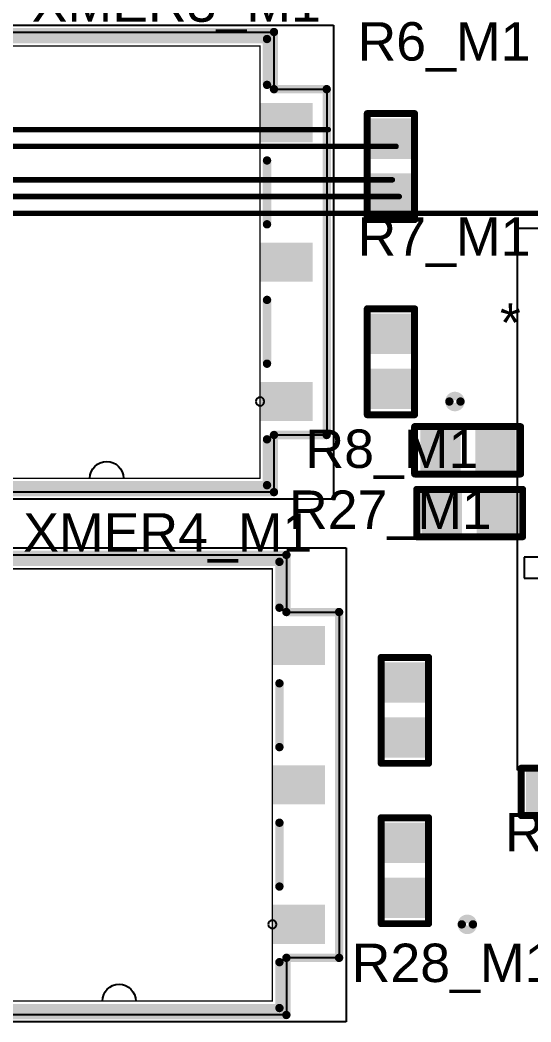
# Model space of a CAD drawing. Header units: inches. Extents: x -1.3 to 11.9, y -6.8 to 4.2.
# Drawn here: x 1.244 to 1.61, y 2.12 to 2.839 of the extents above; entities that cross this region are included whole.
import ezdxf

# ---------------------------------------------------------------- set-up
doc = ezdxf.new("R2010")
doc.units = ezdxf.units.IN
doc.header["$MEASUREMENT"] = 0
for name, color, linetype in [('05_SIG2', 156, 'Continuous'), ('AB', 56, 'Continuous'), ('ASSY_DWG_INFO', 56, 'Continuous'), ('Mechanical 13', 56, 'Continuous'), ('POT_INFO', 56, 'Continuous'), ('TOP', 1, 'Continuous'), ('Top Overlay', 2, 'Continuous'), ('Top Paste', 8, 'Continuous'), ('Top Solder', 216, 'Continuous')]:
    doc.layers.add(name, color=color, linetype=linetype)
doc.styles.add('Arial', font='', dxfattribs={"height": 0.2})
doc.styles.get('Arial').set_extended_font_data('Arial')

# ---------------------------------------------------------------- blocks, each defined once
blk = doc.blocks.new('R0402_44')
at = {"layer": 'TOP'}
for points in [[(-0.006, 0.0125), (-0.006, -0.0125), (-0.031, -0.0125), (-0.031, 0.0125)], [(0.0334, 0.0125), (0.0334, -0.0125), (0.0084, -0.0125), (0.0084, 0.0125)]]:
    blk.add_hatch(color=1, dxfattribs=at).paths.add_polyline_path(points)
at = {"layer": 'Top Paste'}
for points in [[(-0.006, 0.0125), (-0.006, -0.0125), (-0.031, -0.0125), (-0.031, 0.0125)], [(0.0334, 0.0125), (0.0334, -0.0125), (0.0084, -0.0125), (0.0084, 0.0125)]]:
    blk.add_hatch(color=8, dxfattribs=at).paths.add_polyline_path(points)
at = {"layer": 'Top Solder'}
for points in [[(-0.004, 0.0145), (-0.004, -0.0145), (-0.033, -0.0145), (-0.033, 0.0145)], [(0.0354, 0.0145), (0.0354, -0.0145), (0.0064, -0.0145), (0.0064, 0.0145)]]:
    blk.add_hatch(color=216, dxfattribs=at).paths.add_polyline_path(points)
at = {"layer": 'ASSY_DWG_INFO'}
for points in [[(0.0395, 0.017, 0.005, 0.005, 0), (-0.0365, 0.017, 0.005, 0.005, 0)], [(-0.0365, -0.017, 0.005, 0.005, 0), (-0.0365, 0.017, 0.005, 0.005, 0)], [(0.0395, -0.017, 0.005, 0.005, 0), (0.0395, 0.017, 0.005, 0.005, 0)], [(0.0395, -0.017, 0.005, 0.005, 0), (-0.0365, -0.017, 0.005, 0.005, 0)]]:
    blk.add_lwpolyline(points, format="xyseb", dxfattribs=at)
for points in [[(-0.03775, 0.017, 0.0025, 0.0025, 1), (-0.03525, 0.017, 0.0025, 0.0025, 1)], [(-0.03775, 0.017, 0.0025, 0.0025, 1), (-0.03525, 0.017, 0.0025, 0.0025, 1)], [(0.03825, 0.017, 0.0025, 0.0025, 1), (0.04075, 0.017, 0.0025, 0.0025, 1)], [(0.03825, 0.017, 0.0025, 0.0025, 1), (0.04075, 0.017, 0.0025, 0.0025, 1)], [(-0.03775, -0.017, 0.0025, 0.0025, 1), (-0.03525, -0.017, 0.0025, 0.0025, 1)], [(-0.03775, -0.017, 0.0025, 0.0025, 1), (-0.03525, -0.017, 0.0025, 0.0025, 1)], [(0.03825, -0.017, 0.0025, 0.0025, 1), (0.04075, -0.017, 0.0025, 0.0025, 1)], [(0.03825, -0.017, 0.0025, 0.0025, 1), (0.04075, -0.017, 0.0025, 0.0025, 1)]]:
    blk.add_lwpolyline(points, format="xyseb", close=True, dxfattribs=at)
at = {"layer": 'Top Overlay'}
for points in [[(-0.0365, -0.017, 0.005, 0.005, 0), (-0.0365, 0.017, 0.005, 0.005, 0)], [(0.0365, 0.017, 0.005, 0.005, 0), (-0.0365, 0.017, 0.005, 0.005, 0)], [(0.0395, 0.017, 0.005, 0.005, 0), (0.0365, 0.017, 0.005, 0.005, 0)], [(0.0395, -0.017, 0.005, 0.005, 0), (0.0395, 0.017, 0.005, 0.005, 0)], [(0.0395, -0.017, 0.005, 0.005, 0), (-0.0365, -0.017, 0.005, 0.005, 0)]]:
    blk.add_lwpolyline(points, format="xyseb", dxfattribs=at)
for points in [[(-0.03775, 0.017, 0.0025, 0.0025, 1), (-0.03525, 0.017, 0.0025, 0.0025, 1)], [(-0.03775, 0.017, 0.0025, 0.0025, 1), (-0.03525, 0.017, 0.0025, 0.0025, 1)], [(0.03525, 0.017, 0.0025, 0.0025, 1), (0.03775, 0.017, 0.0025, 0.0025, 1)], [(0.03525, 0.017, 0.0025, 0.0025, 1), (0.03775, 0.017, 0.0025, 0.0025, 1)], [(0.03825, 0.017, 0.0025, 0.0025, 1), (0.04075, 0.017, 0.0025, 0.0025, 1)], [(0.03825, 0.017, 0.0025, 0.0025, 1), (0.04075, 0.017, 0.0025, 0.0025, 1)], [(-0.03775, -0.017, 0.0025, 0.0025, 1), (-0.03525, -0.017, 0.0025, 0.0025, 1)], [(-0.03775, -0.017, 0.0025, 0.0025, 1), (-0.03525, -0.017, 0.0025, 0.0025, 1)], [(0.03825, -0.017, 0.0025, 0.0025, 1), (0.04075, -0.017, 0.0025, 0.0025, 1)], [(0.03825, -0.017, 0.0025, 0.0025, 1), (0.04075, -0.017, 0.0025, 0.0025, 1)]]:
    blk.add_lwpolyline(points, format="xyseb", close=True, dxfattribs=at)
blk = doc.blocks.new('R0402_46')
at = {"layer": 'TOP'}
for points in [[(-0.006, 0.0125), (-0.006, -0.0125), (-0.031, -0.0125), (-0.031, 0.0125)], [(0.0334, 0.0125), (0.0334, -0.0125), (0.0084, -0.0125), (0.0084, 0.0125)]]:
    blk.add_hatch(color=1, dxfattribs=at).paths.add_polyline_path(points)
at = {"layer": 'Top Paste'}
for points in [[(-0.006, 0.0125), (-0.006, -0.0125), (-0.031, -0.0125), (-0.031, 0.0125)], [(0.0334, 0.0125), (0.0334, -0.0125), (0.0084, -0.0125), (0.0084, 0.0125)]]:
    blk.add_hatch(color=8, dxfattribs=at).paths.add_polyline_path(points)
at = {"layer": 'Top Solder'}
for points in [[(-0.004, 0.0145), (-0.004, -0.0145), (-0.033, -0.0145), (-0.033, 0.0145)], [(0.0354, 0.0145), (0.0354, -0.0145), (0.0064, -0.0145), (0.0064, 0.0145)]]:
    blk.add_hatch(color=216, dxfattribs=at).paths.add_polyline_path(points)
at = {"layer": 'ASSY_DWG_INFO'}
for points in [[(-0.0365, 0.017, 0.005, 0.005, 0), (0.0395, 0.017, 0.005, 0.005, 0)], [(-0.0365, -0.017, 0.005, 0.005, 0), (-0.0365, 0.017, 0.005, 0.005, 0)], [(0.0395, -0.017, 0.005, 0.005, 0), (0.0395, 0.017, 0.005, 0.005, 0)], [(-0.0365, -0.017, 0.005, 0.005, 0), (0.0395, -0.017, 0.005, 0.005, 0)]]:
    blk.add_lwpolyline(points, format="xyseb", dxfattribs=at)
for points in [[(-0.03775, 0.017, 0.0025, 0.0025, 1), (-0.03525, 0.017, 0.0025, 0.0025, 1)], [(-0.03775, 0.017, 0.0025, 0.0025, 1), (-0.03525, 0.017, 0.0025, 0.0025, 1)], [(0.03825, 0.017, 0.0025, 0.0025, 1), (0.04075, 0.017, 0.0025, 0.0025, 1)], [(0.03825, 0.017, 0.0025, 0.0025, 1), (0.04075, 0.017, 0.0025, 0.0025, 1)], [(-0.03775, -0.017, 0.0025, 0.0025, 1), (-0.03525, -0.017, 0.0025, 0.0025, 1)], [(-0.03775, -0.017, 0.0025, 0.0025, 1), (-0.03525, -0.017, 0.0025, 0.0025, 1)], [(0.03825, -0.017, 0.0025, 0.0025, 1), (0.04075, -0.017, 0.0025, 0.0025, 1)], [(0.03825, -0.017, 0.0025, 0.0025, 1), (0.04075, -0.017, 0.0025, 0.0025, 1)]]:
    blk.add_lwpolyline(points, format="xyseb", close=True, dxfattribs=at)
at = {"layer": 'Top Overlay'}
for points in [[(-0.0365, -0.017, 0.005, 0.005, 0), (-0.0365, 0.017, 0.005, 0.005, 0)], [(-0.0365, 0.017, 0.005, 0.005, 0), (0.0365, 0.017, 0.005, 0.005, 0)], [(0.0365, 0.017, 0.005, 0.005, 0), (0.0395, 0.017, 0.005, 0.005, 0)], [(0.0395, -0.017, 0.005, 0.005, 0), (0.0395, 0.017, 0.005, 0.005, 0)], [(-0.0365, -0.017, 0.005, 0.005, 0), (0.0395, -0.017, 0.005, 0.005, 0)]]:
    blk.add_lwpolyline(points, format="xyseb", dxfattribs=at)
for points in [[(-0.03775, 0.017, 0.0025, 0.0025, 1), (-0.03525, 0.017, 0.0025, 0.0025, 1)], [(-0.03775, 0.017, 0.0025, 0.0025, 1), (-0.03525, 0.017, 0.0025, 0.0025, 1)], [(0.03525, 0.017, 0.0025, 0.0025, 1), (0.03775, 0.017, 0.0025, 0.0025, 1)], [(0.03525, 0.017, 0.0025, 0.0025, 1), (0.03775, 0.017, 0.0025, 0.0025, 1)], [(0.03825, 0.017, 0.0025, 0.0025, 1), (0.04075, 0.017, 0.0025, 0.0025, 1)], [(0.03825, 0.017, 0.0025, 0.0025, 1), (0.04075, 0.017, 0.0025, 0.0025, 1)], [(-0.03775, -0.017, 0.0025, 0.0025, 1), (-0.03525, -0.017, 0.0025, 0.0025, 1)], [(-0.03775, -0.017, 0.0025, 0.0025, 1), (-0.03525, -0.017, 0.0025, 0.0025, 1)], [(0.03825, -0.017, 0.0025, 0.0025, 1), (0.04075, -0.017, 0.0025, 0.0025, 1)], [(0.03825, -0.017, 0.0025, 0.0025, 1), (0.04075, -0.017, 0.0025, 0.0025, 1)]]:
    blk.add_lwpolyline(points, format="xyseb", close=True, dxfattribs=at)
blk = doc.blocks.new('R0402_72')
at = {"layer": 'TOP'}
for points in [[(-0.006, 0.0125), (-0.006, -0.0125), (-0.031, -0.0125), (-0.031, 0.0125)], [(0.0334, 0.0125), (0.0334, -0.0125), (0.0084, -0.0125), (0.0084, 0.0125)]]:
    blk.add_hatch(color=1, dxfattribs=at).paths.add_polyline_path(points)
at = {"layer": 'Top Paste'}
for points in [[(-0.006, 0.0125), (-0.006, -0.0125), (-0.031, -0.0125), (-0.031, 0.0125)], [(0.0334, 0.0125), (0.0334, -0.0125), (0.0084, -0.0125), (0.0084, 0.0125)]]:
    blk.add_hatch(color=8, dxfattribs=at).paths.add_polyline_path(points)
at = {"layer": 'Top Solder'}
for points in [[(-0.004, 0.0145), (-0.004, -0.0145), (-0.033, -0.0145), (-0.033, 0.0145)], [(0.0354, 0.0145), (0.0354, -0.0145), (0.0064, -0.0145), (0.0064, 0.0145)]]:
    blk.add_hatch(color=216, dxfattribs=at).paths.add_polyline_path(points)
at = {"layer": 'ASSY_DWG_INFO'}
for points in [[(-0.0365, 0.017, 0.005, 0.005, 0), (0.0395, 0.017, 0.005, 0.005, 0)], [(-0.0365, -0.017, 0.005, 0.005, 0), (-0.0365, 0.017, 0.005, 0.005, 0)], [(0.0395, -0.017, 0.005, 0.005, 0), (0.0395, 0.017, 0.005, 0.005, 0)], [(-0.0365, -0.017, 0.005, 0.005, 0), (0.0395, -0.017, 0.005, 0.005, 0)]]:
    blk.add_lwpolyline(points, format="xyseb", dxfattribs=at)
for points in [[(-0.03775, 0.017, 0.0025, 0.0025, 1), (-0.03525, 0.017, 0.0025, 0.0025, 1)], [(-0.03775, 0.017, 0.0025, 0.0025, 1), (-0.03525, 0.017, 0.0025, 0.0025, 1)], [(0.03825, 0.017, 0.0025, 0.0025, 1), (0.04075, 0.017, 0.0025, 0.0025, 1)], [(0.03825, 0.017, 0.0025, 0.0025, 1), (0.04075, 0.017, 0.0025, 0.0025, 1)], [(-0.03775, -0.017, 0.0025, 0.0025, 1), (-0.03525, -0.017, 0.0025, 0.0025, 1)], [(-0.03775, -0.017, 0.0025, 0.0025, 1), (-0.03525, -0.017, 0.0025, 0.0025, 1)], [(0.03825, -0.017, 0.0025, 0.0025, 1), (0.04075, -0.017, 0.0025, 0.0025, 1)], [(0.03825, -0.017, 0.0025, 0.0025, 1), (0.04075, -0.017, 0.0025, 0.0025, 1)]]:
    blk.add_lwpolyline(points, format="xyseb", close=True, dxfattribs=at)
at = {"layer": 'Top Overlay'}
for points in [[(-0.0365, -0.017, 0.005, 0.005, 0), (-0.0365, 0.017, 0.005, 0.005, 0)], [(-0.0365, 0.017, 0.005, 0.005, 0), (0.0365, 0.017, 0.005, 0.005, 0)], [(0.0365, 0.017, 0.005, 0.005, 0), (0.0395, 0.017, 0.005, 0.005, 0)], [(0.0395, -0.017, 0.005, 0.005, 0), (0.0395, 0.017, 0.005, 0.005, 0)], [(-0.0365, -0.017, 0.005, 0.005, 0), (0.0395, -0.017, 0.005, 0.005, 0)]]:
    blk.add_lwpolyline(points, format="xyseb", dxfattribs=at)
for points in [[(-0.03775, 0.017, 0.0025, 0.0025, 1), (-0.03525, 0.017, 0.0025, 0.0025, 1)], [(-0.03775, 0.017, 0.0025, 0.0025, 1), (-0.03525, 0.017, 0.0025, 0.0025, 1)], [(0.03525, 0.017, 0.0025, 0.0025, 1), (0.03775, 0.017, 0.0025, 0.0025, 1)], [(0.03525, 0.017, 0.0025, 0.0025, 1), (0.03775, 0.017, 0.0025, 0.0025, 1)], [(0.03825, 0.017, 0.0025, 0.0025, 1), (0.04075, 0.017, 0.0025, 0.0025, 1)], [(0.03825, 0.017, 0.0025, 0.0025, 1), (0.04075, 0.017, 0.0025, 0.0025, 1)], [(-0.03775, -0.017, 0.0025, 0.0025, 1), (-0.03525, -0.017, 0.0025, 0.0025, 1)], [(-0.03775, -0.017, 0.0025, 0.0025, 1), (-0.03525, -0.017, 0.0025, 0.0025, 1)], [(0.03825, -0.017, 0.0025, 0.0025, 1), (0.04075, -0.017, 0.0025, 0.0025, 1)], [(0.03825, -0.017, 0.0025, 0.0025, 1), (0.04075, -0.017, 0.0025, 0.0025, 1)]]:
    blk.add_lwpolyline(points, format="xyseb", close=True, dxfattribs=at)
blk = doc.blocks.new('CD542_MNC_337')
at = {"layer": 'TOP'}
for points in [[(-0.14781, 0.11402), (-0.11, 0.11402), (-0.11, 0.08598), (-0.14781, 0.08598)], [(-0.14781, 0.01402), (-0.11, 0.01402), (-0.11, -0.01402), (-0.14781, -0.01402)], [(-0.14781, -0.08598), (-0.11, -0.08598), (-0.11, -0.11402), (-0.14781, -0.11402)]]:
    blk.add_hatch(color=1, dxfattribs=at).paths.add_polyline_path(points)
at = {"layer": 'Top Paste'}
for points in [[(-0.14781, 0.11402), (-0.11, 0.11402), (-0.11, 0.08598), (-0.14781, 0.08598)], [(-0.14781, 0.01402), (-0.11, 0.01402), (-0.11, -0.01402), (-0.14781, -0.01402)], [(-0.14781, -0.08598), (-0.11, -0.08598), (-0.11, -0.11402), (-0.14781, -0.11402)]]:
    blk.add_hatch(color=8, dxfattribs=at).paths.add_polyline_path(points)
at = {"layer": 'Top Solder'}
for points in [[(-0.14781, 0.11402), (-0.11, 0.11402), (-0.11, 0.08598), (-0.14781, 0.08598)], [(-0.14781, 0.01402), (-0.11, 0.01402), (-0.11, -0.01402), (-0.14781, -0.01402)], [(-0.14781, -0.08598), (-0.11, -0.08598), (-0.11, -0.11402), (-0.14781, -0.11402)]]:
    blk.add_hatch(color=216, dxfattribs=at).paths.add_polyline_path(points)
at = {"layer": 'AB'}
for p, q in [((-0.16281, -0.17), (-0.16281, 0.17)), ((-0.16281, 0.17), (0.16281, 0.17)), ((0.16281, -0.17), (-0.16281, -0.17))]:
    blk.add_line(p, q, dxfattribs=at)
at = {"layer": 'Mechanical 13'}
for points, format in [([(-0.11, 0.155, 0.001, 0.001, 0), (-0.11, -0.155, 0.001, 0.001, 0)], "xyseb"), ([(0.11, 0.155, 0.001, 0.001, 0), (-0.11, 0.155, 0.001, 0.001, 0)], "xyseb"), ([(0.012, 0.155, -1), (-0.012, 0.155)], "xyb"), ([(0.11, -0.155, 0.001, 0.001, 0), (-0.11, -0.155, 0.001, 0.001, 0)], "xyseb")]:
    blk.add_lwpolyline(points, format=format, dxfattribs=at)
for points, format in [([(-0.11025, 0.155, 0.0005, 0.0005, 1), (-0.10975, 0.155, 0.0005, 0.0005, 1)], "xyseb"), ([(-0.11025, 0.155, 0.0005, 0.0005, 1), (-0.10975, 0.155, 0.0005, 0.0005, 1)], "xyseb"), ([(-0.012, 0.155, 1), (-0.012, 0.155, 1)], "xyb"), ([(0.012, 0.155, 1), (0.012, 0.155, 1)], "xyb"), ([(-0.107, 0.1, 1), (-0.113, 0.1, 1)], "xyb"), ([(-0.113, 0.1, 1), (-0.113, 0.1, 1)], "xyb"), ([(-0.107, 0.1, 1), (-0.107, 0.1, 1)], "xyb"), ([(-0.11025, -0.155, 0.0005, 0.0005, 1), (-0.10975, -0.155, 0.0005, 0.0005, 1)], "xyseb"), ([(-0.11025, -0.155, 0.0005, 0.0005, 1), (-0.10975, -0.155, 0.0005, 0.0005, 1)], "xyseb")]:
    blk.add_lwpolyline(points, format=format, close=True, dxfattribs=at)
at = {"layer": 'POT_INFO'}
for p, q in [((-0.12, 0.12402), (-0.12, 0.165)), ((-0.12, 0.165), (0.12, 0.165)), ((-0.15781, -0.12402), (-0.15781, 0.12402)), ((-0.15781, 0.12402), (-0.12, 0.12402)), ((-0.12, -0.12402), (-0.15781, -0.12402)), ((-0.12, -0.165), (-0.12, -0.12402)), ((0.12, -0.165), (-0.12, -0.165))]:
    blk.add_line(p, q, dxfattribs=at)
for points in [[(0.12, 0.165, 0.006, 0.006, 0), (-0.12, 0.165, 0.006, 0.006, 0)], [(-0.12, 0.165, 0.006, 0.006, 0), (-0.12, 0.12402, 0.006, 0.006, 0)], [(-0.12, 0.12402, 0.006, 0.006, 0), (-0.15781, 0.12402, 0.006, 0.006, 0)], [(-0.15781, 0.12402, 0.006, 0.006, 0), (-0.15781, -0.12402, 0.006, 0.006, 0)], [(-0.12, -0.12402, 0.006, 0.006, 0), (-0.15781, -0.12402, 0.006, 0.006, 0)], [(-0.12, -0.12402, 0.006, 0.006, 0), (-0.12, -0.165, 0.006, 0.006, 0)], [(0.12, -0.165, 0.006, 0.006, 0), (-0.12, -0.165, 0.006, 0.006, 0)]]:
    blk.add_lwpolyline(points, format="xyseb", dxfattribs=at)
for points in [[(-0.1215, 0.165, 0.003, 0.003, 1), (-0.1185, 0.165, 0.003, 0.003, 1)], [(-0.1215, 0.165, 0.003, 0.003, 1), (-0.1185, 0.165, 0.003, 0.003, 1)], [(-0.15931, 0.12402, 0.003, 0.003, 1), (-0.15631, 0.12402, 0.003, 0.003, 1)], [(-0.15931, 0.12402, 0.003, 0.003, 1), (-0.15631, 0.12402, 0.003, 0.003, 1)], [(-0.1215, 0.12402, 0.003, 0.003, 1), (-0.1185, 0.12402, 0.003, 0.003, 1)], [(-0.1215, 0.12402, 0.003, 0.003, 1), (-0.1185, 0.12402, 0.003, 0.003, 1)], [(-0.15931, -0.12402, 0.003, 0.003, 1), (-0.15631, -0.12402, 0.003, 0.003, 1)], [(-0.15931, -0.12402, 0.003, 0.003, 1), (-0.15631, -0.12402, 0.003, 0.003, 1)], [(-0.1215, -0.12402, 0.003, 0.003, 1), (-0.1185, -0.12402, 0.003, 0.003, 1)], [(-0.1215, -0.12402, 0.003, 0.003, 1), (-0.1185, -0.12402, 0.003, 0.003, 1)], [(-0.1215, -0.165, 0.003, 0.003, 1), (-0.1185, -0.165, 0.003, 0.003, 1)], [(-0.1215, -0.165, 0.003, 0.003, 1), (-0.1185, -0.165, 0.003, 0.003, 1)]]:
    blk.add_lwpolyline(points, format="xyseb", close=True, dxfattribs=at)
at = {"layer": 'Top Overlay'}
for points in [[(-0.115, 0.16, 0.006, 0.006, 0), (-0.115, 0.12712, 0.006, 0.006, 0)], [(0.115, 0.16, 0.006, 0.006, 0), (-0.115, 0.16, 0.006, 0.006, 0)], [(-0.115, 0.07288, 0.006, 0.006, 0), (-0.115, 0.02712, 0.006, 0.006, 0)], [(-0.115, -0.02712, 0.006, 0.006, 0), (-0.115, -0.07288, 0.006, 0.006, 0)], [(-0.115, -0.12712, 0.006, 0.006, 0), (-0.115, -0.16, 0.006, 0.006, 0)], [(0.115, -0.16, 0.006, 0.006, 0), (-0.115, -0.16, 0.006, 0.006, 0)]]:
    blk.add_lwpolyline(points, format="xyseb", dxfattribs=at)
for points in [[(-0.1165, 0.16, 0.003, 0.003, 1), (-0.1135, 0.16, 0.003, 0.003, 1)], [(-0.1165, 0.16, 0.003, 0.003, 1), (-0.1135, 0.16, 0.003, 0.003, 1)], [(-0.1165, 0.12712, 0.003, 0.003, 1), (-0.1135, 0.12712, 0.003, 0.003, 1)], [(-0.24581, 0.1, 0.006, 0.006, 1), (-0.25381, 0.1, 0.006, 0.006, 1)], [(-0.25531, 0.1, 0.003, 0.003, 1), (-0.25231, 0.1, 0.003, 0.003, 1)], [(-0.24731, 0.1, 0.003, 0.003, 1), (-0.24431, 0.1, 0.003, 0.003, 1)], [(-0.1165, 0.07288, 0.003, 0.003, 1), (-0.1135, 0.07288, 0.003, 0.003, 1)], [(-0.1165, 0.02712, 0.003, 0.003, 1), (-0.1135, 0.02712, 0.003, 0.003, 1)], [(-0.1165, -0.02712, 0.003, 0.003, 1), (-0.1135, -0.02712, 0.003, 0.003, 1)], [(-0.1165, -0.07288, 0.003, 0.003, 1), (-0.1135, -0.07288, 0.003, 0.003, 1)], [(-0.1165, -0.12712, 0.003, 0.003, 1), (-0.1135, -0.12712, 0.003, 0.003, 1)], [(-0.1165, -0.16, 0.003, 0.003, 1), (-0.1135, -0.16, 0.003, 0.003, 1)], [(-0.1165, -0.16, 0.003, 0.003, 1), (-0.1135, -0.16, 0.003, 0.003, 1)]]:
    blk.add_lwpolyline(points, format="xyseb", close=True, dxfattribs=at)
blk = doc.blocks.new('CD542_MNC_339')
at = {"layer": 'TOP'}
for points in [[(-0.14781, 0.11402), (-0.11, 0.11402), (-0.11, 0.08598), (-0.14781, 0.08598)], [(-0.14781, 0.01402), (-0.11, 0.01402), (-0.11, -0.01402), (-0.14781, -0.01402)], [(-0.14781, -0.08598), (-0.11, -0.08598), (-0.11, -0.11402), (-0.14781, -0.11402)]]:
    blk.add_hatch(color=1, dxfattribs=at).paths.add_polyline_path(points)
at = {"layer": 'Top Paste'}
for points in [[(-0.14781, 0.11402), (-0.11, 0.11402), (-0.11, 0.08598), (-0.14781, 0.08598)], [(-0.14781, 0.01402), (-0.11, 0.01402), (-0.11, -0.01402), (-0.14781, -0.01402)], [(-0.14781, -0.08598), (-0.11, -0.08598), (-0.11, -0.11402), (-0.14781, -0.11402)]]:
    blk.add_hatch(color=8, dxfattribs=at).paths.add_polyline_path(points)
at = {"layer": 'Top Solder'}
for points in [[(-0.14781, 0.11402), (-0.11, 0.11402), (-0.11, 0.08598), (-0.14781, 0.08598)], [(-0.14781, 0.01402), (-0.11, 0.01402), (-0.11, -0.01402), (-0.14781, -0.01402)], [(-0.14781, -0.08598), (-0.11, -0.08598), (-0.11, -0.11402), (-0.14781, -0.11402)]]:
    blk.add_hatch(color=216, dxfattribs=at).paths.add_polyline_path(points)
at = {"layer": 'AB'}
for p, q in [((-0.16281, -0.17), (-0.16281, 0.17)), ((-0.16281, 0.17), (0.16281, 0.17)), ((0.16281, -0.17), (-0.16281, -0.17))]:
    blk.add_line(p, q, dxfattribs=at)
at = {"layer": 'Mechanical 13'}
for points, format in [([(-0.11, 0.155, 0.001, 0.001, 0), (-0.11, -0.155, 0.001, 0.001, 0)], "xyseb"), ([(0.11, 0.155, 0.001, 0.001, 0), (-0.11, 0.155, 0.001, 0.001, 0)], "xyseb"), ([(0.012, 0.155, -1), (-0.012, 0.155)], "xyb"), ([(0.11, -0.155, 0.001, 0.001, 0), (-0.11, -0.155, 0.001, 0.001, 0)], "xyseb")]:
    blk.add_lwpolyline(points, format=format, dxfattribs=at)
for points, format in [([(-0.11025, 0.155, 0.0005, 0.0005, 1), (-0.10975, 0.155, 0.0005, 0.0005, 1)], "xyseb"), ([(-0.11025, 0.155, 0.0005, 0.0005, 1), (-0.10975, 0.155, 0.0005, 0.0005, 1)], "xyseb"), ([(-0.012, 0.155, 1), (-0.012, 0.155, 1)], "xyb"), ([(0.012, 0.155, 1), (0.012, 0.155, 1)], "xyb"), ([(-0.107, 0.1, 1), (-0.113, 0.1, 1)], "xyb"), ([(-0.113, 0.1, 1), (-0.113, 0.1, 1)], "xyb"), ([(-0.107, 0.1, 1), (-0.107, 0.1, 1)], "xyb"), ([(-0.11025, -0.155, 0.0005, 0.0005, 1), (-0.10975, -0.155, 0.0005, 0.0005, 1)], "xyseb"), ([(-0.11025, -0.155, 0.0005, 0.0005, 1), (-0.10975, -0.155, 0.0005, 0.0005, 1)], "xyseb")]:
    blk.add_lwpolyline(points, format=format, close=True, dxfattribs=at)
at = {"layer": 'POT_INFO'}
for p, q in [((-0.12, 0.12402), (-0.12, 0.165)), ((-0.12, 0.165), (0.12, 0.165)), ((-0.15781, -0.12402), (-0.15781, 0.12402)), ((-0.15781, 0.12402), (-0.12, 0.12402)), ((-0.12, -0.12402), (-0.15781, -0.12402)), ((-0.12, -0.165), (-0.12, -0.12402)), ((0.12, -0.165), (-0.12, -0.165))]:
    blk.add_line(p, q, dxfattribs=at)
for points in [[(0.12, 0.165, 0.006, 0.006, 0), (-0.12, 0.165, 0.006, 0.006, 0)], [(-0.12, 0.165, 0.006, 0.006, 0), (-0.12, 0.12402, 0.006, 0.006, 0)], [(-0.12, 0.12402, 0.006, 0.006, 0), (-0.15781, 0.12402, 0.006, 0.006, 0)], [(-0.15781, 0.12402, 0.006, 0.006, 0), (-0.15781, -0.12402, 0.006, 0.006, 0)], [(-0.12, -0.12402, 0.006, 0.006, 0), (-0.15781, -0.12402, 0.006, 0.006, 0)], [(-0.12, -0.12402, 0.006, 0.006, 0), (-0.12, -0.165, 0.006, 0.006, 0)], [(0.12, -0.165, 0.006, 0.006, 0), (-0.12, -0.165, 0.006, 0.006, 0)]]:
    blk.add_lwpolyline(points, format="xyseb", dxfattribs=at)
for points in [[(-0.1215, 0.165, 0.003, 0.003, 1), (-0.1185, 0.165, 0.003, 0.003, 1)], [(-0.1215, 0.165, 0.003, 0.003, 1), (-0.1185, 0.165, 0.003, 0.003, 1)], [(-0.15931, 0.12402, 0.003, 0.003, 1), (-0.15631, 0.12402, 0.003, 0.003, 1)], [(-0.15931, 0.12402, 0.003, 0.003, 1), (-0.15631, 0.12402, 0.003, 0.003, 1)], [(-0.1215, 0.12402, 0.003, 0.003, 1), (-0.1185, 0.12402, 0.003, 0.003, 1)], [(-0.1215, 0.12402, 0.003, 0.003, 1), (-0.1185, 0.12402, 0.003, 0.003, 1)], [(-0.15931, -0.12402, 0.003, 0.003, 1), (-0.15631, -0.12402, 0.003, 0.003, 1)], [(-0.15931, -0.12402, 0.003, 0.003, 1), (-0.15631, -0.12402, 0.003, 0.003, 1)], [(-0.1215, -0.12402, 0.003, 0.003, 1), (-0.1185, -0.12402, 0.003, 0.003, 1)], [(-0.1215, -0.12402, 0.003, 0.003, 1), (-0.1185, -0.12402, 0.003, 0.003, 1)], [(-0.1215, -0.165, 0.003, 0.003, 1), (-0.1185, -0.165, 0.003, 0.003, 1)], [(-0.1215, -0.165, 0.003, 0.003, 1), (-0.1185, -0.165, 0.003, 0.003, 1)]]:
    blk.add_lwpolyline(points, format="xyseb", close=True, dxfattribs=at)
at = {"layer": 'Top Overlay'}
for points in [[(-0.115, 0.16, 0.006, 0.006, 0), (-0.115, 0.12712, 0.006, 0.006, 0)], [(0.115, 0.16, 0.006, 0.006, 0), (-0.115, 0.16, 0.006, 0.006, 0)], [(-0.115, 0.07288, 0.006, 0.006, 0), (-0.115, 0.02712, 0.006, 0.006, 0)], [(-0.115, -0.02712, 0.006, 0.006, 0), (-0.115, -0.07288, 0.006, 0.006, 0)], [(-0.115, -0.12712, 0.006, 0.006, 0), (-0.115, -0.16, 0.006, 0.006, 0)], [(0.115, -0.16, 0.006, 0.006, 0), (-0.115, -0.16, 0.006, 0.006, 0)]]:
    blk.add_lwpolyline(points, format="xyseb", dxfattribs=at)
for points in [[(-0.1165, 0.16, 0.003, 0.003, 1), (-0.1135, 0.16, 0.003, 0.003, 1)], [(-0.1165, 0.16, 0.003, 0.003, 1), (-0.1135, 0.16, 0.003, 0.003, 1)], [(-0.1165, 0.12712, 0.003, 0.003, 1), (-0.1135, 0.12712, 0.003, 0.003, 1)], [(-0.24581, 0.1, 0.006, 0.006, 1), (-0.25381, 0.1, 0.006, 0.006, 1)], [(-0.25531, 0.1, 0.003, 0.003, 1), (-0.25231, 0.1, 0.003, 0.003, 1)], [(-0.24731, 0.1, 0.003, 0.003, 1), (-0.24431, 0.1, 0.003, 0.003, 1)], [(-0.1165, 0.07288, 0.003, 0.003, 1), (-0.1135, 0.07288, 0.003, 0.003, 1)], [(-0.1165, 0.02712, 0.003, 0.003, 1), (-0.1135, 0.02712, 0.003, 0.003, 1)], [(-0.1165, -0.02712, 0.003, 0.003, 1), (-0.1135, -0.02712, 0.003, 0.003, 1)], [(-0.1165, -0.07288, 0.003, 0.003, 1), (-0.1135, -0.07288, 0.003, 0.003, 1)], [(-0.1165, -0.12712, 0.003, 0.003, 1), (-0.1135, -0.12712, 0.003, 0.003, 1)], [(-0.1165, -0.16, 0.003, 0.003, 1), (-0.1135, -0.16, 0.003, 0.003, 1)], [(-0.1165, -0.16, 0.003, 0.003, 1), (-0.1135, -0.16, 0.003, 0.003, 1)]]:
    blk.add_lwpolyline(points, format="xyseb", close=True, dxfattribs=at)
blk = doc.blocks.new('CP_56_1_ADI_345')
at = {"layer": 'AB'}
for p, q in [((-0.19431, -0.19431), (-0.19431, 0.19431)), ((-0.19431, 0.19431), (0.19431, 0.19431)), ((0.19431, -0.19431), (-0.19431, -0.19431))]:
    blk.add_line(p, q, dxfattribs=at)
at = {"layer": 'Top Overlay'}
for p, q in [((-0.17931, -0.04171), (-0.18931, -0.04171)), ((-0.18931, -0.04171), (-0.18931, -0.05671)), ((-0.18931, -0.05671), (-0.17931, -0.05671))]:
    blk.add_line(p, q, dxfattribs=at)
at = {"layer": 'Top Overlay', "style": 'Arial'}
blk.add_text('*', height=0.02756, dxfattribs=at).set_placement((-0.20681, 0.1128))
blk = doc.blocks.new('R0402_347')
at = {"layer": 'TOP'}
for points in [[(-0.006, 0.0125), (-0.006, -0.0125), (-0.031, -0.0125), (-0.031, 0.0125)], [(0.0334, 0.0125), (0.0334, -0.0125), (0.0084, -0.0125), (0.0084, 0.0125)]]:
    blk.add_hatch(color=1, dxfattribs=at).paths.add_polyline_path(points)
at = {"layer": 'Top Paste'}
for points in [[(-0.006, 0.0125), (-0.006, -0.0125), (-0.031, -0.0125), (-0.031, 0.0125)], [(0.0334, 0.0125), (0.0334, -0.0125), (0.0084, -0.0125), (0.0084, 0.0125)]]:
    blk.add_hatch(color=8, dxfattribs=at).paths.add_polyline_path(points)
at = {"layer": 'Top Solder'}
for points in [[(-0.004, 0.0145), (-0.004, -0.0145), (-0.033, -0.0145), (-0.033, 0.0145)], [(0.0354, 0.0145), (0.0354, -0.0145), (0.0064, -0.0145), (0.0064, 0.0145)]]:
    blk.add_hatch(color=216, dxfattribs=at).paths.add_polyline_path(points)
at = {"layer": 'ASSY_DWG_INFO'}
for points in [[(0.0395, 0.017, 0.005, 0.005, 0), (-0.0365, 0.017, 0.005, 0.005, 0)], [(-0.0365, -0.017, 0.005, 0.005, 0), (-0.0365, 0.017, 0.005, 0.005, 0)], [(0.0395, -0.017, 0.005, 0.005, 0), (0.0395, 0.017, 0.005, 0.005, 0)], [(0.0395, -0.017, 0.005, 0.005, 0), (-0.0365, -0.017, 0.005, 0.005, 0)]]:
    blk.add_lwpolyline(points, format="xyseb", dxfattribs=at)
for points in [[(-0.03775, 0.017, 0.0025, 0.0025, 1), (-0.03525, 0.017, 0.0025, 0.0025, 1)], [(-0.03775, 0.017, 0.0025, 0.0025, 1), (-0.03525, 0.017, 0.0025, 0.0025, 1)], [(0.03825, 0.017, 0.0025, 0.0025, 1), (0.04075, 0.017, 0.0025, 0.0025, 1)], [(0.03825, 0.017, 0.0025, 0.0025, 1), (0.04075, 0.017, 0.0025, 0.0025, 1)], [(-0.03775, -0.017, 0.0025, 0.0025, 1), (-0.03525, -0.017, 0.0025, 0.0025, 1)], [(-0.03775, -0.017, 0.0025, 0.0025, 1), (-0.03525, -0.017, 0.0025, 0.0025, 1)], [(0.03825, -0.017, 0.0025, 0.0025, 1), (0.04075, -0.017, 0.0025, 0.0025, 1)], [(0.03825, -0.017, 0.0025, 0.0025, 1), (0.04075, -0.017, 0.0025, 0.0025, 1)]]:
    blk.add_lwpolyline(points, format="xyseb", close=True, dxfattribs=at)
at = {"layer": 'Top Overlay'}
for points in [[(-0.0365, -0.017, 0.005, 0.005, 0), (-0.0365, 0.017, 0.005, 0.005, 0)], [(0.0365, 0.017, 0.005, 0.005, 0), (-0.0365, 0.017, 0.005, 0.005, 0)], [(0.0395, 0.017, 0.005, 0.005, 0), (0.0365, 0.017, 0.005, 0.005, 0)], [(0.0395, -0.017, 0.005, 0.005, 0), (0.0395, 0.017, 0.005, 0.005, 0)], [(0.0395, -0.017, 0.005, 0.005, 0), (-0.0365, -0.017, 0.005, 0.005, 0)]]:
    blk.add_lwpolyline(points, format="xyseb", dxfattribs=at)
for points in [[(-0.03775, 0.017, 0.0025, 0.0025, 1), (-0.03525, 0.017, 0.0025, 0.0025, 1)], [(-0.03775, 0.017, 0.0025, 0.0025, 1), (-0.03525, 0.017, 0.0025, 0.0025, 1)], [(0.03525, 0.017, 0.0025, 0.0025, 1), (0.03775, 0.017, 0.0025, 0.0025, 1)], [(0.03525, 0.017, 0.0025, 0.0025, 1), (0.03775, 0.017, 0.0025, 0.0025, 1)], [(0.03825, 0.017, 0.0025, 0.0025, 1), (0.04075, 0.017, 0.0025, 0.0025, 1)], [(0.03825, 0.017, 0.0025, 0.0025, 1), (0.04075, 0.017, 0.0025, 0.0025, 1)], [(-0.03775, -0.017, 0.0025, 0.0025, 1), (-0.03525, -0.017, 0.0025, 0.0025, 1)], [(-0.03775, -0.017, 0.0025, 0.0025, 1), (-0.03525, -0.017, 0.0025, 0.0025, 1)], [(0.03825, -0.017, 0.0025, 0.0025, 1), (0.04075, -0.017, 0.0025, 0.0025, 1)], [(0.03825, -0.017, 0.0025, 0.0025, 1), (0.04075, -0.017, 0.0025, 0.0025, 1)]]:
    blk.add_lwpolyline(points, format="xyseb", close=True, dxfattribs=at)
blk = doc.blocks.new('R0402_349')
at = {"layer": 'TOP'}
for points in [[(-0.006, 0.0125), (-0.006, -0.0125), (-0.031, -0.0125), (-0.031, 0.0125)], [(0.0334, 0.0125), (0.0334, -0.0125), (0.0084, -0.0125), (0.0084, 0.0125)]]:
    blk.add_hatch(color=1, dxfattribs=at).paths.add_polyline_path(points)
at = {"layer": 'Top Paste'}
for points in [[(-0.006, 0.0125), (-0.006, -0.0125), (-0.031, -0.0125), (-0.031, 0.0125)], [(0.0334, 0.0125), (0.0334, -0.0125), (0.0084, -0.0125), (0.0084, 0.0125)]]:
    blk.add_hatch(color=8, dxfattribs=at).paths.add_polyline_path(points)
at = {"layer": 'Top Solder'}
for points in [[(-0.004, 0.0145), (-0.004, -0.0145), (-0.033, -0.0145), (-0.033, 0.0145)], [(0.0354, 0.0145), (0.0354, -0.0145), (0.0064, -0.0145), (0.0064, 0.0145)]]:
    blk.add_hatch(color=216, dxfattribs=at).paths.add_polyline_path(points)
at = {"layer": 'ASSY_DWG_INFO'}
for points in [[(0.0395, 0.017, 0.005, 0.005, 0), (-0.0365, 0.017, 0.005, 0.005, 0)], [(-0.0365, 0.017, 0.005, 0.005, 0), (-0.0365, -0.017, 0.005, 0.005, 0)], [(0.0395, 0.017, 0.005, 0.005, 0), (0.0395, -0.017, 0.005, 0.005, 0)], [(0.0395, -0.017, 0.005, 0.005, 0), (-0.0365, -0.017, 0.005, 0.005, 0)]]:
    blk.add_lwpolyline(points, format="xyseb", dxfattribs=at)
for points in [[(-0.03775, 0.017, 0.0025, 0.0025, 1), (-0.03525, 0.017, 0.0025, 0.0025, 1)], [(-0.03775, 0.017, 0.0025, 0.0025, 1), (-0.03525, 0.017, 0.0025, 0.0025, 1)], [(0.03825, 0.017, 0.0025, 0.0025, 1), (0.04075, 0.017, 0.0025, 0.0025, 1)], [(0.03825, 0.017, 0.0025, 0.0025, 1), (0.04075, 0.017, 0.0025, 0.0025, 1)], [(-0.03775, -0.017, 0.0025, 0.0025, 1), (-0.03525, -0.017, 0.0025, 0.0025, 1)], [(-0.03775, -0.017, 0.0025, 0.0025, 1), (-0.03525, -0.017, 0.0025, 0.0025, 1)], [(0.03825, -0.017, 0.0025, 0.0025, 1), (0.04075, -0.017, 0.0025, 0.0025, 1)], [(0.03825, -0.017, 0.0025, 0.0025, 1), (0.04075, -0.017, 0.0025, 0.0025, 1)]]:
    blk.add_lwpolyline(points, format="xyseb", close=True, dxfattribs=at)
at = {"layer": 'Top Overlay'}
for points in [[(-0.0365, 0.017, 0.005, 0.005, 0), (-0.0365, -0.017, 0.005, 0.005, 0)], [(0.0365, 0.017, 0.005, 0.005, 0), (-0.0365, 0.017, 0.005, 0.005, 0)], [(0.0395, 0.017, 0.005, 0.005, 0), (0.0365, 0.017, 0.005, 0.005, 0)], [(0.0395, 0.017, 0.005, 0.005, 0), (0.0395, -0.017, 0.005, 0.005, 0)], [(0.0395, -0.017, 0.005, 0.005, 0), (-0.0365, -0.017, 0.005, 0.005, 0)]]:
    blk.add_lwpolyline(points, format="xyseb", dxfattribs=at)
for points in [[(-0.03775, 0.017, 0.0025, 0.0025, 1), (-0.03525, 0.017, 0.0025, 0.0025, 1)], [(-0.03775, 0.017, 0.0025, 0.0025, 1), (-0.03525, 0.017, 0.0025, 0.0025, 1)], [(0.03525, 0.017, 0.0025, 0.0025, 1), (0.03775, 0.017, 0.0025, 0.0025, 1)], [(0.03525, 0.017, 0.0025, 0.0025, 1), (0.03775, 0.017, 0.0025, 0.0025, 1)], [(0.03825, 0.017, 0.0025, 0.0025, 1), (0.04075, 0.017, 0.0025, 0.0025, 1)], [(0.03825, 0.017, 0.0025, 0.0025, 1), (0.04075, 0.017, 0.0025, 0.0025, 1)], [(-0.03775, -0.017, 0.0025, 0.0025, 1), (-0.03525, -0.017, 0.0025, 0.0025, 1)], [(-0.03775, -0.017, 0.0025, 0.0025, 1), (-0.03525, -0.017, 0.0025, 0.0025, 1)], [(0.03825, -0.017, 0.0025, 0.0025, 1), (0.04075, -0.017, 0.0025, 0.0025, 1)], [(0.03825, -0.017, 0.0025, 0.0025, 1), (0.04075, -0.017, 0.0025, 0.0025, 1)]]:
    blk.add_lwpolyline(points, format="xyseb", close=True, dxfattribs=at)
blk = doc.blocks.new('R0402_351')
at = {"layer": 'TOP'}
for points in [[(-0.006, 0.0125), (-0.006, -0.0125), (-0.031, -0.0125), (-0.031, 0.0125)], [(0.0334, 0.0125), (0.0334, -0.0125), (0.0084, -0.0125), (0.0084, 0.0125)]]:
    blk.add_hatch(color=1, dxfattribs=at).paths.add_polyline_path(points)
at = {"layer": 'Top Paste'}
for points in [[(-0.006, 0.0125), (-0.006, -0.0125), (-0.031, -0.0125), (-0.031, 0.0125)], [(0.0334, 0.0125), (0.0334, -0.0125), (0.0084, -0.0125), (0.0084, 0.0125)]]:
    blk.add_hatch(color=8, dxfattribs=at).paths.add_polyline_path(points)
at = {"layer": 'Top Solder'}
for points in [[(-0.004, 0.0145), (-0.004, -0.0145), (-0.033, -0.0145), (-0.033, 0.0145)], [(0.0354, 0.0145), (0.0354, -0.0145), (0.0064, -0.0145), (0.0064, 0.0145)]]:
    blk.add_hatch(color=216, dxfattribs=at).paths.add_polyline_path(points)
at = {"layer": 'ASSY_DWG_INFO'}
for points in [[(0.0395, 0.017, 0.005, 0.005, 0), (-0.0365, 0.017, 0.005, 0.005, 0)], [(-0.0365, -0.017, 0.005, 0.005, 0), (-0.0365, 0.017, 0.005, 0.005, 0)], [(0.0395, -0.017, 0.005, 0.005, 0), (0.0395, 0.017, 0.005, 0.005, 0)], [(0.0395, -0.017, 0.005, 0.005, 0), (-0.0365, -0.017, 0.005, 0.005, 0)]]:
    blk.add_lwpolyline(points, format="xyseb", dxfattribs=at)
for points in [[(-0.03775, 0.017, 0.0025, 0.0025, 1), (-0.03525, 0.017, 0.0025, 0.0025, 1)], [(-0.03775, 0.017, 0.0025, 0.0025, 1), (-0.03525, 0.017, 0.0025, 0.0025, 1)], [(0.03825, 0.017, 0.0025, 0.0025, 1), (0.04075, 0.017, 0.0025, 0.0025, 1)], [(0.03825, 0.017, 0.0025, 0.0025, 1), (0.04075, 0.017, 0.0025, 0.0025, 1)], [(-0.03775, -0.017, 0.0025, 0.0025, 1), (-0.03525, -0.017, 0.0025, 0.0025, 1)], [(-0.03775, -0.017, 0.0025, 0.0025, 1), (-0.03525, -0.017, 0.0025, 0.0025, 1)], [(0.03825, -0.017, 0.0025, 0.0025, 1), (0.04075, -0.017, 0.0025, 0.0025, 1)], [(0.03825, -0.017, 0.0025, 0.0025, 1), (0.04075, -0.017, 0.0025, 0.0025, 1)]]:
    blk.add_lwpolyline(points, format="xyseb", close=True, dxfattribs=at)
at = {"layer": 'Top Overlay'}
for points in [[(-0.0365, -0.017, 0.005, 0.005, 0), (-0.0365, 0.017, 0.005, 0.005, 0)], [(0.0365, 0.017, 0.005, 0.005, 0), (-0.0365, 0.017, 0.005, 0.005, 0)], [(0.0395, 0.017, 0.005, 0.005, 0), (0.0365, 0.017, 0.005, 0.005, 0)], [(0.0395, -0.017, 0.005, 0.005, 0), (0.0395, 0.017, 0.005, 0.005, 0)], [(0.0395, -0.017, 0.005, 0.005, 0), (-0.0365, -0.017, 0.005, 0.005, 0)]]:
    blk.add_lwpolyline(points, format="xyseb", dxfattribs=at)
for points in [[(-0.03775, 0.017, 0.0025, 0.0025, 1), (-0.03525, 0.017, 0.0025, 0.0025, 1)], [(-0.03775, 0.017, 0.0025, 0.0025, 1), (-0.03525, 0.017, 0.0025, 0.0025, 1)], [(0.03525, 0.017, 0.0025, 0.0025, 1), (0.03775, 0.017, 0.0025, 0.0025, 1)], [(0.03525, 0.017, 0.0025, 0.0025, 1), (0.03775, 0.017, 0.0025, 0.0025, 1)], [(0.03825, 0.017, 0.0025, 0.0025, 1), (0.04075, 0.017, 0.0025, 0.0025, 1)], [(0.03825, 0.017, 0.0025, 0.0025, 1), (0.04075, 0.017, 0.0025, 0.0025, 1)], [(-0.03775, -0.017, 0.0025, 0.0025, 1), (-0.03525, -0.017, 0.0025, 0.0025, 1)], [(-0.03775, -0.017, 0.0025, 0.0025, 1), (-0.03525, -0.017, 0.0025, 0.0025, 1)], [(0.03825, -0.017, 0.0025, 0.0025, 1), (0.04075, -0.017, 0.0025, 0.0025, 1)], [(0.03825, -0.017, 0.0025, 0.0025, 1), (0.04075, -0.017, 0.0025, 0.0025, 1)]]:
    blk.add_lwpolyline(points, format="xyseb", close=True, dxfattribs=at)
blk = doc.blocks.new('R0402_353')
at = {"layer": 'TOP'}
for points in [[(-0.006, 0.0125), (-0.006, -0.0125), (-0.031, -0.0125), (-0.031, 0.0125)], [(0.0334, 0.0125), (0.0334, -0.0125), (0.0084, -0.0125), (0.0084, 0.0125)]]:
    blk.add_hatch(color=1, dxfattribs=at).paths.add_polyline_path(points)
at = {"layer": 'Top Paste'}
for points in [[(-0.006, 0.0125), (-0.006, -0.0125), (-0.031, -0.0125), (-0.031, 0.0125)], [(0.0334, 0.0125), (0.0334, -0.0125), (0.0084, -0.0125), (0.0084, 0.0125)]]:
    blk.add_hatch(color=8, dxfattribs=at).paths.add_polyline_path(points)
at = {"layer": 'Top Solder'}
for points in [[(-0.004, 0.0145), (-0.004, -0.0145), (-0.033, -0.0145), (-0.033, 0.0145)], [(0.0354, 0.0145), (0.0354, -0.0145), (0.0064, -0.0145), (0.0064, 0.0145)]]:
    blk.add_hatch(color=216, dxfattribs=at).paths.add_polyline_path(points)
at = {"layer": 'ASSY_DWG_INFO'}
for points in [[(0.0395, 0.017, 0.005, 0.005, 0), (-0.0365, 0.017, 0.005, 0.005, 0)], [(-0.0365, -0.017, 0.005, 0.005, 0), (-0.0365, 0.017, 0.005, 0.005, 0)], [(0.0395, -0.017, 0.005, 0.005, 0), (0.0395, 0.017, 0.005, 0.005, 0)], [(0.0395, -0.017, 0.005, 0.005, 0), (-0.0365, -0.017, 0.005, 0.005, 0)]]:
    blk.add_lwpolyline(points, format="xyseb", dxfattribs=at)
for points in [[(-0.03775, 0.017, 0.0025, 0.0025, 1), (-0.03525, 0.017, 0.0025, 0.0025, 1)], [(-0.03775, 0.017, 0.0025, 0.0025, 1), (-0.03525, 0.017, 0.0025, 0.0025, 1)], [(0.03825, 0.017, 0.0025, 0.0025, 1), (0.04075, 0.017, 0.0025, 0.0025, 1)], [(0.03825, 0.017, 0.0025, 0.0025, 1), (0.04075, 0.017, 0.0025, 0.0025, 1)], [(-0.03775, -0.017, 0.0025, 0.0025, 1), (-0.03525, -0.017, 0.0025, 0.0025, 1)], [(-0.03775, -0.017, 0.0025, 0.0025, 1), (-0.03525, -0.017, 0.0025, 0.0025, 1)], [(0.03825, -0.017, 0.0025, 0.0025, 1), (0.04075, -0.017, 0.0025, 0.0025, 1)], [(0.03825, -0.017, 0.0025, 0.0025, 1), (0.04075, -0.017, 0.0025, 0.0025, 1)]]:
    blk.add_lwpolyline(points, format="xyseb", close=True, dxfattribs=at)
at = {"layer": 'Top Overlay'}
for points in [[(-0.0365, -0.017, 0.005, 0.005, 0), (-0.0365, 0.017, 0.005, 0.005, 0)], [(0.0365, 0.017, 0.005, 0.005, 0), (-0.0365, 0.017, 0.005, 0.005, 0)], [(0.0395, 0.017, 0.005, 0.005, 0), (0.0365, 0.017, 0.005, 0.005, 0)], [(0.0395, -0.017, 0.005, 0.005, 0), (0.0395, 0.017, 0.005, 0.005, 0)], [(0.0395, -0.017, 0.005, 0.005, 0), (-0.0365, -0.017, 0.005, 0.005, 0)]]:
    blk.add_lwpolyline(points, format="xyseb", dxfattribs=at)
for points in [[(-0.03775, 0.017, 0.0025, 0.0025, 1), (-0.03525, 0.017, 0.0025, 0.0025, 1)], [(-0.03775, 0.017, 0.0025, 0.0025, 1), (-0.03525, 0.017, 0.0025, 0.0025, 1)], [(0.03525, 0.017, 0.0025, 0.0025, 1), (0.03775, 0.017, 0.0025, 0.0025, 1)], [(0.03525, 0.017, 0.0025, 0.0025, 1), (0.03775, 0.017, 0.0025, 0.0025, 1)], [(0.03825, 0.017, 0.0025, 0.0025, 1), (0.04075, 0.017, 0.0025, 0.0025, 1)], [(0.03825, 0.017, 0.0025, 0.0025, 1), (0.04075, 0.017, 0.0025, 0.0025, 1)], [(-0.03775, -0.017, 0.0025, 0.0025, 1), (-0.03525, -0.017, 0.0025, 0.0025, 1)], [(-0.03775, -0.017, 0.0025, 0.0025, 1), (-0.03525, -0.017, 0.0025, 0.0025, 1)], [(0.03825, -0.017, 0.0025, 0.0025, 1), (0.04075, -0.017, 0.0025, 0.0025, 1)], [(0.03825, -0.017, 0.0025, 0.0025, 1), (0.04075, -0.017, 0.0025, 0.0025, 1)]]:
    blk.add_lwpolyline(points, format="xyseb", close=True, dxfattribs=at)

msp = doc.modelspace()

# ---------------------------------------------------------------- linework, layer by layer
at = {"layer": '05_SIG2'}
for points in [[(0.37, 2.76, 0.004, 0.004, 0), (1.465, 2.76, 0.004, 0.004, 0)], [(0.32003, 2.748, 0.004, 0.004, 0), (1.51366, 2.748, 0.004, 0.004, 0)], [(0.369, 2.724, 0.004, 0.004, 0), (1.51097, 2.724, 0.004, 0.004, 0)], [(0.397, 2.712, 0.004, 0.004, 0), (1.51594, 2.712, 0.004, 0.004, 0)], [(0.56, 2.7, 0.004, 0.004, 0), (2.055, 2.7, 0.004, 0.004, 0)]]:
    msp.add_lwpolyline(points, format="xyseb", dxfattribs=at)
for points in [[(1.464, 2.76, 0.002, 0.002, 1), (1.466, 2.76, 0.002, 0.002, 1)], [(1.51266, 2.748, 0.002, 0.002, 1), (1.51466, 2.748, 0.002, 0.002, 1)], [(1.50997, 2.724, 0.002, 0.002, 1), (1.51197, 2.724, 0.002, 0.002, 1)], [(1.51494, 2.712, 0.002, 0.002, 1), (1.51694, 2.712, 0.002, 0.002, 1)]]:
    msp.add_lwpolyline(points, format="xyseb", close=True, dxfattribs=at)

# ---------------------------------------------------------------- block references
for name, p, rotation in [('CD542_MNC_339', (1.30609, 2.665), 180), ('R0402_353', (1.51, 2.735), 270), ('R0402_351', (1.51, 2.595), 270), ('R0402_349', (1.5665, 2.53), 180), ('CD542_MNC_337', (1.315, 2.29), 180), ('R0402_347', (1.52, 2.345), 270), ('R0402_44', (1.52, 2.23), 270)]:
    msp.add_blockref(name, p, dxfattribs=dict(rotation=rotation))
for name, p in [('CP_56_1_ADI_345', (1.795, 2.495)), ('R0402_46', (1.565, 2.485)), ('R0402_72', (1.64, 2.285))]:
    msp.add_blockref(name, p)

# ---------------------------------------------------------------- texts
at = {"layer": 'Top Overlay', "style": 'Arial'}
for s, p in [('XMER3_M1', (1.25224, 2.83736)), ('R6_M1', (1.486, 2.80952)), ('R7_M1', (1.486, 2.66952)), ('R8_M1', (1.44865, 2.51736)), ('R27_M1', (1.43683, 2.47362)), ('XMER4_M1', (1.24614, 2.45736)), ('R34_M1', (1.59183, 2.24236)), ('R28_M1', (1.48183, 2.14862))]:
    msp.add_text(s, height=0.027559, dxfattribs=at).set_placement(p)

doc.saveas('drawing.dxf')
